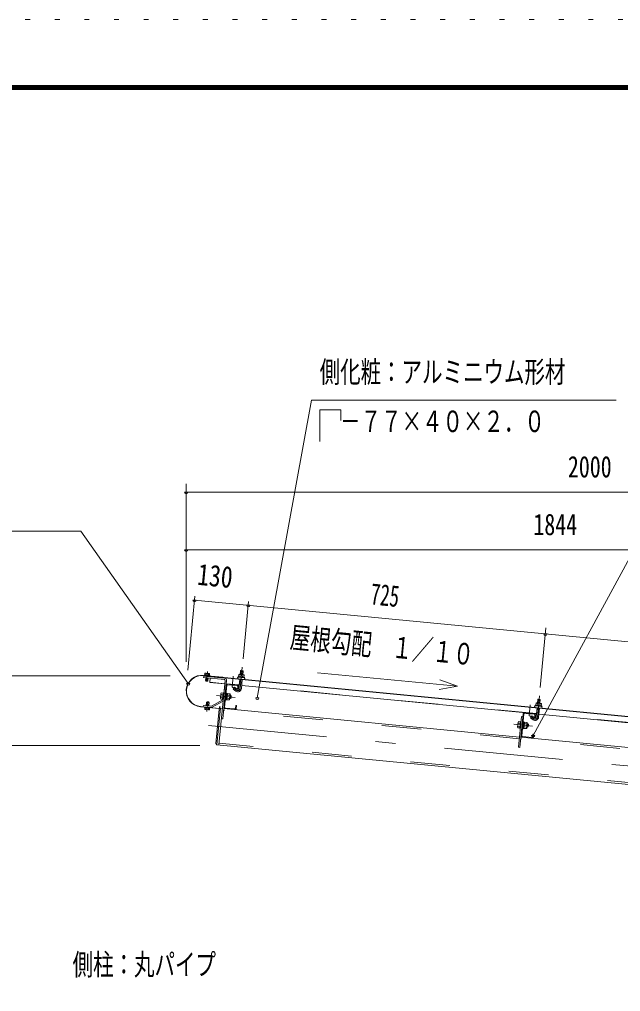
# Model space of a CAD drawing. Units: millimetres, scale not verified. Extents: x -26655 to 26659, y -10500 to 10500.
# Drawn here: x 15825 to 19474, y 4602 to 10500 of the extents above; entities that cross this region are included whole.
import ezdxf
from ezdxf.enums import TextEntityAlignment as Align

# ---------------------------------------------------------------- set-up
doc = ezdxf.new("R2010")
doc.units = ezdxf.units.MM
doc.header["$LTSCALE"] = 60
for name, pattern in [('USER2', [10, 4, -6]), ('USER3', [24, 12, -5, 2, -5]), ('USER4', [3, 0.5, -2.5])]:
    doc.linetypes.add(name, pattern=pattern)
for name, color, linetype, lineweight in [('0-6_2-02BOLD', 7, 'Continuous', 18), ('0-7_2-12HIDDEN', 3, 'USER2', 18), ('0-8_2-22CENTER', 3, 'USER3', 18), ('0-9_2-42THIN', 4, 'Continuous', 18), ('0-A_2-52DIM', 3, 'Continuous', 18), ('0-C_F-F1PAPER', 5, 'Continuous', 18), ('0-D_F-E_J_ADD', 5, 'USER4', 18)]:
    doc.layers.add(name, color=color, linetype=linetype, lineweight=lineweight)
doc.styles.add('ＭＳ ゴシック', font='')
doc.styles.get('ＭＳ ゴシック').set_extended_font_data('MS Gothic')

msp = doc.modelspace()

# ---------------------------------------------------------------- linework, layer by layer
at = {"layer": '0-6_2-02BOLD'}
for p, q in [((17167.69, 6548.23), (17182.62, 6546.8)), ((20865.76, 6141.83), (16942.15, 6519.63)), ((16956.33, 6518.26), (16955.99, 6514.65)), ((16957.12, 6523.45), (16957.95, 6532.15)), ((16968.45, 6487.21), (16970.17, 6505.24)), ((16970.93, 6513.21), (16971.27, 6516.82)), ((16971.49, 6522.08), (16972.32, 6530.78)), ((16983.36, 6512.01), (16983.72, 6515.62)), ((16983.59, 6514.38), (20865.64, 6140.58)), ((17035.97, 6098.44), (17073.7, 6490.26)), ((17073.69, 6490.25), (17062.64, 6375.47)), ((17157.48, 6442.23), (17162.77, 6497.13)), ((17163.62, 6512.36), (17164.84, 6525.11)), ((17177.7, 6495.69), (17172.41, 6440.78)), ((17181, 6523.56), (17179.77, 6510.81)), ((17069.3, 6444.59), (17077.26, 6443.83)), ((17082.87, 6460.37), (17070.03, 6326.98)), ((17159.29, 6461.05), (17079.66, 6468.71)), ((17145.97, 6458.31), (17087.24, 6463.97)), ((17122.56, 6436.62), (17138.43, 6425.3)), ((17149.57, 6453.94), (17147.94, 6437.02)), ((17175.11, 6468.85), (17160.18, 6470.29)), ((18963.44, 6287.32), (17174.22, 6459.61)), ((17060.29, 6371.94), (16990.21, 6334.38)), ((17059.52, 6384.74), (17047.57, 6385.9)), ((17049.37, 6404.57), (17061.32, 6403.42)), ((17079.85, 6387.19), (17085.31, 6391.69)), ((17085.79, 6396.66), (17080.33, 6392.17)), ((17098.85, 6380.96), (17084.41, 6382.35)), ((17086.21, 6401.02), (17100.65, 6399.64)), ((17105.5, 6379.7), (17107.41, 6399.6)), ((18971.84, 6374.51), (18986.78, 6373.08)), ((17036.4, 6319.43), (16923.92, 6330.25)), ((16924.04, 6331.5), (17036.52, 6320.67)), ((16957.91, 6322.95), (16957.08, 6314.25)), ((16971.45, 6312.89), (16972.28, 6321.58)), ((16993.99, 6327.32), (17061.49, 6363.51)), ((17039.25, 6322.91), (17040.33, 6334.11)), ((17065.28, 6319.4), (18861.48, 6146.45)), ((17073.63, 6322.62), (17132.36, 6316.96)), ((18961.64, 6268.5), (18966.92, 6323.4)), ((18967.77, 6338.64), (18968.99, 6351.39)), ((18981.85, 6321.97), (18976.57, 6267.06)), ((18985.16, 6349.83), (18983.93, 6337.08)), ((18873.46, 6270.87), (18881.42, 6270.1)), ((18887.03, 6286.64), (18874.19, 6153.26)), ((18950.12, 6284.58), (18891.4, 6290.24)), ((18926.71, 6262.9), (18942.59, 6251.58)), ((18952.09, 6263.3), (18953.72, 6280.22)), ((18979.27, 6295.12), (18964.34, 6296.57)), ((20767.6, 6113.6), (18978.38, 6285.89)), ((18863.68, 6211.02), (18851.73, 6212.17)), ((18853.52, 6230.85), (18865.48, 6229.7)), ((18882.45, 6197.29), (18878.46, 6197.67)), ((18884.01, 6213.46), (18889.46, 6217.96)), ((18889.94, 6222.94), (18884.49, 6218.44)), ((18886.35, 6237.85), (18891.33, 6237.37)), ((18903, 6207.23), (18888.56, 6208.62)), ((18890.36, 6227.3), (18904.8, 6225.91)), ((18906.59, 6226.36), (18911.57, 6225.88)), ((18909.65, 6205.97), (18913.74, 6209.34)), ((18869.44, 6145.68), (20665.63, 5972.73)), ((18877.79, 6148.89), (18936.51, 6143.24))]:
    msp.add_line(p, q, dxfattribs=at)
for points in [[(17165.57, 6526.31), (17167.69, 6548.23), (17169.05, 6549.36), (17181.49, 6548.16), (17182.62, 6546.8), (17180.51, 6524.86)], [(16942.27, 6520.87), (17058.49, 6509.68), (17058.37, 6508.44)], [(17069.96, 6503.67), (16943.55, 6515.84), (16942.78, 6507.88), (17069.2, 6495.71)], [(16977.45, 6531.56), (16953.06, 6533.89), (16950.77, 6532.84), (16949.94, 6524.14)], [(16955.23, 6506.68), (16953.52, 6488.64), (16955.77, 6485.92), (16965.73, 6484.96), (16968.45, 6487.21), (16953.52, 6488.64)], [(16977.45, 6531.56), (16979.5, 6530.1), (16978.68, 6521.4)], [(17071.59, 6468.36), (16980.01, 6477.17), (16982.6, 6504.05)], [(17081.66, 6489.49), (17059.29, 6257.19), (17051.33, 6257.95)], [(17187.86, 6510.03), (17189.08, 6522.78), (17187.04, 6524.23), (17159.04, 6526.93), (17156.76, 6525.89), (17155.53, 6513.15)], [(17147.14, 6437.51), (17131.27, 6448.83), (17122.56, 6436.62)], [(17147.94, 6437.02), (17151.92, 6436.64), (17153.55, 6453.56)], [(17062.22, 6412.76), (17050.27, 6413.92), (17048.25, 6411.08), (17045.23, 6379.73), (17046.67, 6376.56), (17058.62, 6375.41)], [(17062.36, 6372.55), (17058.39, 6372.93), (17062.46, 6415.24), (17066.44, 6414.86)], [(17074.31, 6371.4), (17078.29, 6371.02), (17082.37, 6413.32), (17078.38, 6413.7)], [(17082.2, 6411.58), (17087.18, 6411.1), (17083.44, 6372.28), (17078.46, 6372.75)], [(17083.51, 6373.01), (17097.95, 6371.62), (17099.97, 6374.45), (17102.99, 6405.81), (17101.55, 6408.97), (17087.11, 6410.36)], [(17102.44, 6400.08), (17107.41, 6399.6), (17110.79, 6395.51), (17109.59, 6383.07), (17105.5, 6379.7), (17100.53, 6380.18)], [(18969.73, 6352.58), (18971.84, 6374.51), (18973.21, 6375.64), (18985.65, 6374.44), (18986.78, 6373.08), (18984.66, 6351.14)], [(16987.37, 6333.81), (16941.52, 6338.22), (16940.75, 6330.25), (16986.6, 6325.84)], [(16979.47, 6320.9), (16978.63, 6312.2), (16976.33, 6311.15), (16951.95, 6313.48), (16949.9, 6314.94), (16950.72, 6323.64)], [(16973.86, 6335.11), (16975.88, 6356.4), (16960.96, 6357.82), (16958.92, 6336.55)], [(16960.96, 6357.82), (16963.68, 6360.07), (16973.63, 6359.12), (16975.88, 6356.4)], [(17044.88, 6321.37), (17036.7, 6314.62), (17016.78, 6107.82), (17023.53, 6099.64)], [(20826.43, 5733.46), (17023.53, 6099.64), (17044.88, 6321.37), (17057.32, 6320.17)], [(17040.33, 6334.11), (17041.57, 6334), (17040.49, 6322.8)], [(17136.72, 6320.56), (17138.35, 6337.48), (17142.34, 6337.1), (17140.71, 6320.18)], [(18992.01, 6336.31), (18993.24, 6349.06), (18991.19, 6350.52), (18963.2, 6353.21), (18960.91, 6352.17), (18959.69, 6339.42)], [(18883.05, 6287.02), (18863.45, 6083.47), (18855.48, 6084.23), (18873.45, 6270.87)], [(18926.71, 6262.9), (18935.42, 6275.11), (18951.29, 6263.79)], [(18957.71, 6279.83), (18956.07, 6262.91), (18952.09, 6263.3)], [(18866.38, 6239.04), (18854.42, 6240.19), (18852.4, 6237.36), (18849.38, 6206), (18850.82, 6202.84), (18862.77, 6201.68)], [(18866.52, 6198.82), (18862.54, 6199.21), (18866.61, 6241.51), (18870.6, 6241.13)], [(18882.45, 6197.29), (18886.53, 6239.59), (18882.54, 6239.98)], [(18891.33, 6237.37), (18887.59, 6198.56), (18882.61, 6199.04)], [(18907.14, 6232.08), (18904.13, 6200.73), (18902.11, 6197.89), (18887.67, 6199.29)], [(18907.14, 6232.08), (18905.71, 6235.25), (18891.26, 6236.64)], [(18913.74, 6209.34), (18914.95, 6221.79), (18911.57, 6225.88), (18909.65, 6205.97), (18904.68, 6206.45)], [(18940.88, 6146.84), (18942.5, 6163.75), (18946.49, 6163.37), (18944.86, 6146.45)]]:
    msp.add_lwpolyline(points, dxfattribs=at)
for points in [[(16979.87, 6521.29), (16979.48, 6517.3), (16948.37, 6520.27), (16948.75, 6524.25)], [(17151.79, 6513.5), (17151.4, 6509.53), (17191.22, 6505.69), (17191.6, 6509.67)], [(16981.03, 6324.77), (16980.65, 6320.79), (16949.54, 6323.75), (16949.92, 6327.73)], [(18955.94, 6339.78), (18995.76, 6335.94), (18995.37, 6331.96), (18955.56, 6335.8)]]:
    msp.add_lwpolyline(points, close=True, dxfattribs=at)
for centre, radius, start, end in [((16933.1, 6425.56), 95.75, 84.49997, 264.49997), ((16933.1, 6425.56), 94.5, 84.49997, 264.49997), ((16953.93, 6527.98), 5.79, 46.00594, 84.55217), ((16963.24, 6511.54), 21.27, 64.72084, 104.38129), ((16975.48, 6525.93), 5.79, 84.55217, 123.0836), ((17068.72, 6490.73), 5, 354.49998, 84.49997), ((17068.72, 6490.73), 13, 354.49998, 84.49997), ((17153.41, 6504.31), 5, 84.4998, 264.4998), ((17160.23, 6519.6), 7.19, 50.11574, 110.11574), ((17170.46, 6498.84), 26.87, 66.91203, 102.08795), ((17184.48, 6517.26), 7.19, 58.88425, 118.88425), ((17188.25, 6500.95), 5, 264.50061, 84.50061), ((17086.86, 6459.98), 8, 84.4973, 174.4973), ((17086.86, 6459.98), 4, 84.4973, 174.4973), ((17150.95, 6442.85), 21.56, 234.5, 354.5), ((17145.59, 6454.32), 4, 354.5092, 84.50122), ((17145.59, 6454.32), 8, 354.50143, 84.50122), ((17150.95, 6442.85), 6.57, 234.5, 354.5), ((17052.54, 6380.7), 7.19, 133.77223, 174.49905), ((17072.76, 6392.9), 26.15, 153.47365, 195.52446), ((17055.24, 6408.72), 7.19, 174.49905, 215.22588), ((17058.16, 6375.9), 4.5, 298.20261, 313.75566), ((17092.98, 6376.81), 7.19, 354.49905, 35.22588), ((17075.46, 6392.64), 26.15, 333.47365, 15.52446), ((17095.68, 6404.83), 7.19, 313.77223, 354.49905), ((16953.92, 6319.11), 5.79, 264.55217, 303.0836), ((16966.17, 6333.5), 21.27, 244.72084, 284.38129), ((16975.47, 6317.05), 5.79, 226.00594, 264.55217), ((16987.85, 6338.78), 13, 264.49997, 298.1879), ((16987.85, 6338.78), 5, 264.49997, 298.18448), ((17036.76, 6323.15), 3.75, 264.49997, 354.49997), ((17036.76, 6323.15), 2.5, 264.49997, 354.49997), ((17074.01, 6326.6), 8, 174.4973, 264.48845), ((17074.01, 6326.6), 4, 174.4973, 264.48845), ((17132.74, 6320.94), 8, 264.49953, 354.50208), ((17132.74, 6320.94), 4, 264.49953, 354.5092), ((18957.57, 6330.59), 5, 84.4998, 264.4998), ((18964.38, 6345.87), 7.19, 50.11574, 110.11574), ((18974.62, 6325.12), 26.87, 66.91203, 102.08795), ((18988.63, 6343.54), 7.19, 58.88425, 118.88425), ((18992.41, 6327.23), 5, 264.50061, 84.50061), ((18891.01, 6286.26), 8, 84.4973, 174.4973), ((18891.01, 6286.26), 4, 84.4973, 174.4973), ((18955.1, 6269.13), 21.56, 234.5, 354.5), ((18949.74, 6280.6), 4, 354.5092, 84.50122), ((18949.74, 6280.6), 8, 354.50143, 84.50122), ((18955.1, 6269.13), 6.57, 234.5, 354.5), ((18856.7, 6206.98), 7.19, 133.77223, 174.49905), ((18876.92, 6219.17), 26.15, 153.47365, 195.52446), ((18859.4, 6235), 7.19, 174.49905, 215.22588), ((18879.61, 6218.91), 26.15, 333.47365, 15.52446), ((18897.14, 6203.08), 7.19, 354.49905, 35.22588), ((18899.83, 6231.1), 7.19, 313.77223, 354.49905), ((18878.16, 6152.87), 8, 174.4973, 264.48845), ((18878.16, 6152.87), 4, 174.4973, 264.48845), ((18936.9, 6147.22), 8, 264.49953, 354.50208), ((18936.9, 6147.22), 4, 264.49953, 354.5092)]:
    msp.add_arc(centre, radius, start, end, dxfattribs=at)
at = {"layer": '0-7_2-12HIDDEN'}
for p, q in [((17071.7, 6469.6), (16980.13, 6478.42)), ((17159.41, 6462.29), (17079.78, 6469.95)), ((18963.56, 6288.57), (17174.34, 6460.85)), ((18860.47, 6136), (17064.27, 6308.95)), ((20767.72, 6114.85), (18978.5, 6287.13)), ((20664.62, 5962.27), (18868.43, 6135.23)), ((20827.44, 5743.91), (17036.98, 6108.89))]:
    msp.add_line(p, q, dxfattribs=at)
at = {"layer": '0-8_2-22CENTER'}
for p, q in [((17177.35, 6570.31), (17164.95, 6441.51)), ((16960.45, 6482.7), (16966.27, 6543.16)), ((17115.41, 6448.69), (17121.78, 6514.89)), ((17142.79, 6431.41), (17118.87, 6448.46)), ((17021.85, 6397.8), (17135.07, 6386.89)), ((18981.5, 6396.58), (18969.1, 6267.78)), ((16968.95, 6362.33), (16963.13, 6301.88)), ((18919.56, 6274.97), (18925.93, 6341.16)), ((18946.94, 6257.68), (18923.03, 6274.74)), ((16971.99, 6216.49), (20837.11, 5844.33)), ((18939.23, 6213.17), (18826, 6224.08))]:
    msp.add_line(p, q, dxfattribs=at)
for centre in [(17150.95, 6442.85), (18955.1, 6269.13)]:
    msp.add_arc(centre, 14.06, 234.5, 354.5, dxfattribs=at)
at = {"layer": '0-9_2-42THIN'}
for p, q in [((17169.05, 6549.36), (17166.82, 6526.19)), ((17179.26, 6524.98), (17181.49, 6548.16)), ((16955.32, 6486.46), (16957.23, 6506.49)), ((16957.99, 6514.45), (16958.33, 6518.07)), ((16968.18, 6505.43), (16966.27, 6485.41)), ((16969.29, 6517.01), (16968.94, 6513.4)), ((17161.43, 6470.17), (17164.01, 6497.01)), ((17159.73, 6465.64), (17161.42, 6470.17)), ((17108.23, 6381.95), (17100.76, 6382.67)), ((17102.2, 6397.6), (17109.67, 6396.88)), ((18973.21, 6375.64), (18970.98, 6352.46)), ((18983.42, 6351.26), (18985.65, 6374.44)), ((16963.13, 6359.63), (16960.92, 6336.35)), ((16971.86, 6335.3), (16974.08, 6358.58)), ((18912.38, 6208.22), (18904.92, 6208.94)), ((18906.36, 6223.87), (18913.82, 6223.15))]:
    msp.add_line(p, q, dxfattribs=at)
for points in [[(17176.45, 6495.81), (17173.87, 6468.97), (17174.67, 6464.2)], [(18963.89, 6291.92), (18965.58, 6296.44), (18968.17, 6323.28)], [(18980.61, 6322.09), (18978.02, 6295.25), (18978.82, 6290.48)]]:
    msp.add_lwpolyline(points, dxfattribs=at)
at = {"layer": '0-A_2-52DIM'}
for p, q in [((18943.54, 6156.37), (20047.41, 8189.93)), ((16837.42, 7682.47), (16837.42, 6603.74)), ((16847.42, 7632.46), (16827.42, 7632.46)), ((21837.41, 7632.46), (16837.42, 7632.46)), ((16847.42, 7282.46), (16827.42, 7282.46)), ((21837.41, 7282.47), (16837.42, 7282.47)), ((16846.57, 6551.99), (16889.79, 7000.9)), ((16897.5, 6977.09), (16877.5, 6977.09)), ((16887.5, 6977.09), (20821.8, 6598.25)), ((17215.78, 6969.51), (17182.14, 6620.08)), ((17223.49, 6945.7), (17203.49, 6945.7)), ((18986.29, 6446.36), (19021.24, 6809.3)), ((19027.65, 6771.97), (19007.65, 6771.97)), ((16739.52, 6517.43), (15009.92, 6517.43)), ((18377.79, 6493.61), (18483.16, 6454.21)), ((16859.37, 6470.46), (16839.37, 6470.46)), ((17278.86, 6384.25), (17258.86, 6384.25)), ((18953.54, 6156.37), (18933.54, 6156.37)), ((16919.04, 6094.92), (15359.92, 6094.92))]:
    msp.add_line(p, q, dxfattribs=at)
for points in [[(17268.86, 6384.25), (17597.42, 8189.93), (19447.42, 8189.93)], [(17776.2, 8066.98), (17776.2, 8131.37), (17647.42, 8131.37), (17647.42, 7939.93)], [(13597.42, 7394.93), (16197.41, 7394.93), (16849.37, 6470.46)], [(17633.58, 6536.01), (18483.16, 6454.21), (18372.2, 6435.64)]]:
    msp.add_lwpolyline(points, dxfattribs=at)
for centre in [(16837.42, 7632.46), (16837.42, 7282.46), (16887.5, 6977.09), (17213.49, 6945.7), (19017.65, 6771.97), (16849.37, 6470.46), (17268.86, 6384.25), (18943.54, 6156.37)]:
    msp.add_arc(centre, 10, 180, 0, dxfattribs=at)
at = {"layer": '0-C_F-F1PAPER'}
for points in [[(26158.83, -10000), (26158.83, 10100), (-2541.17, 10100), (-2541.17, -10000)], [(26156.32, -9997.5), (26156.32, 10097.5), (-2538.67, 10097.5), (-2538.67, -9997.5)], [(26153.83, -9995), (-2536.17, -9995), (-2536.17, 10095), (26153.83, 10095)], [(26151.32, -9992.5), (26151.32, 10092.5), (-2533.67, 10092.5), (-2533.67, -9992.5)], [(26148.83, -9990), (-2531.17, -9990), (-2531.17, 10090), (26148.83, 10090)], [(26146.33, -9987.5), (26146.33, 10087.5), (-2528.67, 10087.5), (-2528.67, -9987.5)], [(26143.82, -9985), (-2526.17, -9985), (-2526.17, 10085), (26143.82, 10085)], [(26141.33, -9982.5), (26141.33, 10082.5), (-2523.67, 10082.5), (-2523.67, -9982.5)], [(26138.82, -9980), (26138.82, 10080), (-2521.17, 10080), (-2521.17, -9980)], [(26136.33, -9977.5), (26136.33, 10077.5), (-2518.67, 10077.5), (-2518.67, -9977.5)], [(26133.83, -9975), (-2516.17, -9975), (-2516.17, 10075), (26133.83, 10075)]]:
    msp.add_lwpolyline(points, close=True, dxfattribs=at)
at = {"layer": '0-D_F-E_J_ADD'}
msp.add_lwpolyline([(26658.83, -10500), (-3041.17, -10500), (-3041.17, 10500), (26658.83, 10500)], close=True, dxfattribs=at)

# ---------------------------------------------------------------- texts
at = {"layer": '0-A_2-52DIM', "color": 7, "style": 'ＭＳ ゴシック'}
for s, width, p in [('側化粧：アルミニウム形材', 0.7, (17647.42, 8257.7)), ('\u3000－７７×４０×２．０', 0.7, (17647.42, 7957.69)), ('2000', 0.75, (19154.38, 7682.46)), ('1844', 0.75, (18944.86, 7332.46)), ('側柱：丸パイプ', 0.7, (16147.42, 4662.69))]:
    msp.add_text(s, height=130.2, dxfattribs=dict(at, width=width)).set_placement(p, align=Align.BOTTOM_LEFT)
for s, width, p in [('130', 0.8, (16897.15, 7031.67)), ('725', 0.65, (17948.33, 6912.61)), ('屋根勾配\u3000１／１０', 0.7, (17459.05, 6649.91))]:
    msp.add_text(s, height=130.2, rotation=354.5, dxfattribs=dict(at, width=width)).set_placement(p, align=Align.BOTTOM_LEFT)

doc.saveas('drawing.dxf')
